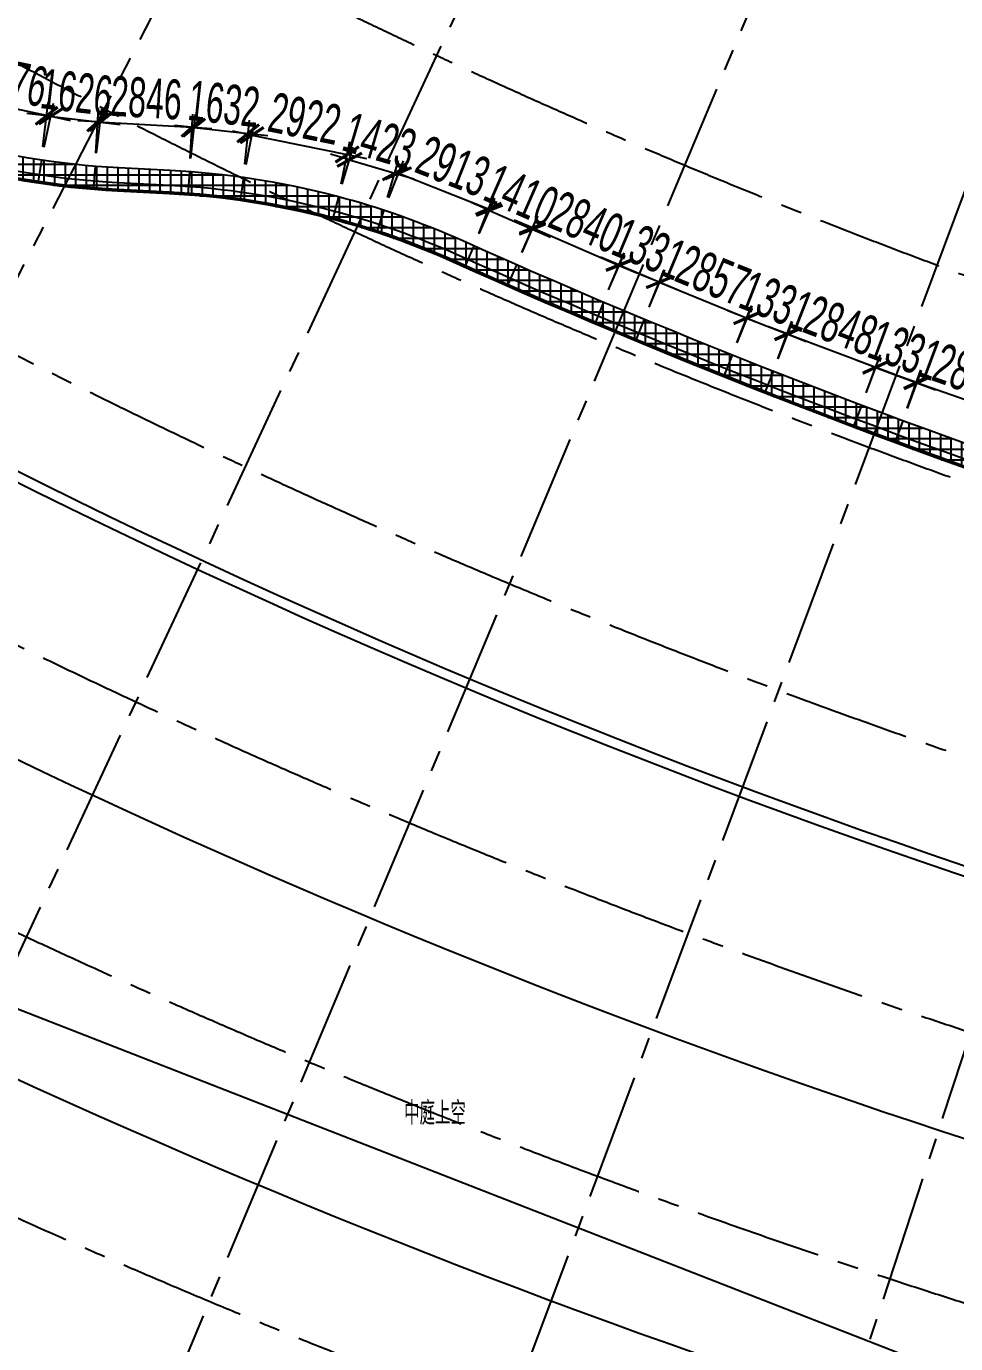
# Model space of a CAD drawing. Extents: x -668578 to 2331563, y -1202445 to 1620273.
# Drawn here: x 1339286 to 1367263, y 63750 to 103375 of the extents above; entities that cross this region are included whole.
import ezdxf

# ---------------------------------------------------------------- set-up
doc = ezdxf.new("R2010")
doc.units = 0
doc.linetypes.add('CENTER2', pattern=[28.575000000000003, 19.05, -3.175, 3.175, -3.175])
doc.layers.get('0').update_dxf_attribs({"color": 8})
doc.layers.get('Defpoints').update_dxf_attribs({"color": 8})
for name, color, linetype in [('#填充层', 8, 'Continuous'), ('#幕墙线-平面', 8, 'Continuous'), ('#标注', 8, 'Continuous'), ('#轴线', 8, 'CENTER2'), ('A-ROOF-DRAN', 8, 'Continuous'), ('dim', 8, 'Continuous'), ('WALL', 8, 'Continuous'), ('外轮廓', 8, 'Continuous'), ('建-文字', 8, 'Continuous'), ('建-符号', 8, 'Continuous')]:
    doc.layers.add(name, color=color, linetype=linetype)
doc.styles.add('JHZX', font='jrs.shx', dxfattribs={"width": 0.6, "bigfont": 'jhz.shx'})
doc.styles.add('XD2008', font='xd-hzs.shx', dxfattribs={"width": 0.7, "bigfont": 'xd-hztxt.shx'})
doc.dimstyles.new('JZBZ-400', dxfattribs={"dimscale": 400, "dimtxt": 3, "dimasz": 1.5, "dimexe": 1, "dimexo": 1, "dimgap": 0.5, "dimtad": 1, "dimdec": 0, "dimdsep": 46, "dimtxsty": 'JHZX', "dimblk1": 'ARCHTICK', "dimblk2": 'ARCHTICK', "dimsah": 1, "dimcen": 0, "dimclrd": 1, "dimclre": 1, "dimclrt": 2, "dimazin": 2, "dimtfac": 1, "dimtdec": 0, "dimtix": 1, "dimtmove": 0, "dimatfit": 3, "dimfxl": 0, "dimtolj": 1, "dimlwd": -1, "dimlwe": -1, "dimarcsym": 0})

# ---------------------------------------------------------------- blocks, each defined once
blk = doc.blocks.new('_ARCHTICK')
at = {"color": 0, "linetype": 'ByBlock', "const_width": 0.15}
blk.add_lwpolyline([(-0.5, -0.5), (0.5, 0.5)], dxfattribs=at)
blk = doc.blocks.new('*D2939')
at = {"layer": '#标注', "ltscale": 300, "transparency": 16777216}
for p, q in [((-1772.791618300945, -1481.365197545436), (-9341.748198340536, -7862.657879242006)), ((165913.7732030131, -92055.65823940704), (164727.0996400029, -101884.2800072265))]:
    blk.add_line(p, q, dxfattribs=at)
blk.add_arc((197092.1482162317, 166179.1797920645), 269610.2124900237, 220.1338192809485, 263.1156299250187, dxfattribs=at)
at = {"layer": 'Defpoints', "color": 0, "ltscale": 300, "transparency": 16777216}
for p in [(197092.1482162317, 166179.1797920645), (-1466.975190824596, -1223.535190204158), (40379.67516651106, -53208.30268940322), (165961.7196095993, -91658.54220838404)]:
    blk.add_point(p, dxfattribs=at)
at = {"layer": '#标注', "ltscale": 300, "transparency": 16777216, "xscale": 600, "yscale": 600, "zscale": 600}
for p, rotation in [((-9035.931770864163, -7604.827871900749), 130.1338192809485), ((164775.0460465892, -101487.1639762035), 353.1156299250187)]:
    blk.add_blockref('_ARCHTICK', p, dxfattribs=dict(at, rotation=rotation))
at = {"layer": '#标注', "ltscale": 300, "transparency": 16777216, "insert": (69341.55334645722, -70334.48968467087), "char_height": 1200, "attachment_point": 5, "rotation": 331.6247246029835, "style": 'JHZX'}
blk.add_mtext('\\A1;42.98°', dxfattribs=at)
blk = doc.blocks.new('*D3480')
at = {"layer": '#标注', "ltscale": 300, "transparency": 16777216}
for p, q in [((90579.48250301149, -27465.16811271209), (90859.60728981462, -26148.26273641952)), ((90776.38351602583, -26539.50921049482), (90189.51380491289, -26414.67354981163)), ((90776.38351602583, -26539.50921049482), (93491.54837987862, -27117.06397814514)), ((93294.64736686427, -28042.72288036241), (93574.7721536674, -26725.81750406984)), ((93491.54837987862, -27117.06397814514), (94078.41809099156, -27241.89963882833))]:
    blk.add_line(p, q, dxfattribs=at)
at = {"layer": 'Defpoints', "color": 0, "ltscale": 300, "transparency": 16777216}
for p in [(93491.54837987862, -27117.06397814514), (90496.2587292227, -27856.41458678739), (93211.42359307548, -28433.96935443771)]:
    blk.add_point(p, dxfattribs=at)
at = {"layer": '#标注', "ltscale": 300, "transparency": 16777216, "xscale": 600, "yscale": 600, "zscale": 600}
for p, rotation in [((90776.38351602583, -26539.50921049482), 347.9913456581043), ((93491.54837987862, -27117.06397814514), 167.9913456581043)]:
    blk.add_blockref('_ARCHTICK', p, dxfattribs=dict(at, rotation=rotation))
at = {"layer": '#标注', "ltscale": 300, "transparency": 16777216, "insert": (92300.4134955298, -26045.79364616939), "char_height": 1200, "attachment_point": 5, "rotation": 347.99134565810425, "style": 'JHZX'}
blk.add_mtext('\\A1;2776', dxfattribs=at)
blk = doc.blocks.new('*D3481')
at = {"layer": '#标注', "ltscale": 300, "transparency": 16777216}
for p, q in [((93257.59770040869, -28036.64335250481), (93412.3315379547, -26705.16602491408)), ((94872.67585881337, -28224.33505119778), (95027.40969635936, -26892.85772360705)), ((93366.1574306215, -27102.49202684698), (92770.16842772215, -27033.23086584719)), ((93366.1574306215, -27102.49202684698), (94981.23558902617, -27290.18372553995)), ((94981.23558902617, -27290.18372553995), (95577.22459192552, -27359.44488653974))]:
    blk.add_line(p, q, dxfattribs=at)
at = {"layer": 'Defpoints', "color": 0, "ltscale": 300, "transparency": 16777216}
for p in [(94981.23558902617, -27290.18372553995), (93211.42359307551, -28433.96935443771), (94826.50175148017, -28621.66105313068)]:
    blk.add_point(p, dxfattribs=at)
at = {"layer": '#标注', "ltscale": 300, "transparency": 16777216, "xscale": 600, "yscale": 600, "zscale": 600}
for p, rotation in [((93366.1574306215, -27102.49202684698), 353.3712687119079), ((94981.23558902617, -27290.18372553995), 173.3712687119079)]:
    blk.add_blockref('_ARCHTICK', p, dxfattribs=dict(at, rotation=rotation))
at = {"layer": '#标注', "ltscale": 300, "transparency": 16777216, "insert": (94266.04472449022, -26401.68587232766), "char_height": 1200, "attachment_point": 5, "rotation": 353.3712687119079, "style": 'JHZX'}
blk.add_mtext('\\A1;1626', dxfattribs=at)
blk = doc.blocks.new('*D3482')
at = {"layer": '#标注', "ltscale": 300, "transparency": 16777216}
for p, q in [((94849.18281791937, -28222.30460930489), (94925.05716277672, -26886.34853241473)), ((94902.37609633748, -27285.70497624051), (94303.34143059881, -27251.68337658167)), ((94902.37609633748, -27285.70497624051), (97743.41883523008, -27447.05927542299)), ((97690.22555681197, -28383.65890848737), (97766.09990166932, -27047.70283159721)), ((97743.41883523008, -27447.05927542299), (98342.45350096877, -27481.08087508184))]:
    blk.add_line(p, q, dxfattribs=at)
at = {"layer": 'Defpoints', "color": 0, "ltscale": 300, "transparency": 16777216}
for p in [(97743.41883523008, -27447.05927542299), (94826.50175148014, -28621.66105313068), (97667.54449037275, -28783.01535231316)]:
    blk.add_point(p, dxfattribs=at)
at = {"layer": '#标注', "ltscale": 300, "transparency": 16777216, "xscale": 600, "yscale": 600, "zscale": 600}
for p, rotation in [((94902.37609633748, -27285.70497624051), 356.7494330897165), ((97743.41883523008, -27447.05927542299), 176.7494330897164)]:
    blk.add_blockref('_ARCHTICK', p, dxfattribs=dict(at, rotation=rotation))
at = {"layer": '#标注', "ltscale": 300, "transparency": 16777216, "insert": (96368.25959866225, -26567.66923818018), "char_height": 1200, "attachment_point": 5, "rotation": 356.74943308971643, "style": 'JHZX'}
blk.add_mtext('\\A1;2846', dxfattribs=at)
blk = doc.blocks.new('*D3483')
at = {"layer": '#标注', "ltscale": 300, "transparency": 16777216}
for p, q in [((97710.43296516627, -28385.321275503), (97853.72227479772, -27056.63542260163)), ((99333.16359321619, -28560.32122067691), (99476.45290284764, -27231.63536777554)), ((97810.83380000421, -27454.32949941179), (97214.29268478898, -27389.99678722153)), ((97810.83380000421, -27454.32949941179), (99433.56442805413, -27629.3294445857)), ((99433.56442805413, -27629.3294445857), (100030.1055432694, -27693.66215677596))]:
    blk.add_line(p, q, dxfattribs=at)
at = {"layer": 'Defpoints', "color": 0, "ltscale": 300, "transparency": 16777216}
for p in [(99433.56442805413, -27629.3294445857), (97667.54449037276, -28783.01535231316), (99290.27511842268, -28958.01529748707)]:
    blk.add_point(p, dxfattribs=at)
at = {"layer": '#标注', "ltscale": 300, "transparency": 16777216, "xscale": 600, "yscale": 600, "zscale": 600}
for p, rotation in [((97810.83380000421, -27454.32949941179), 353.8448461996417), ((99433.56442805413, -27629.3294445857), 173.8448461996417)]:
    blk.add_blockref('_ARCHTICK', p, dxfattribs=dict(at, rotation=rotation))
at = {"layer": '#标注', "ltscale": 300, "transparency": 16777216, "insert": (98707.97606361618, -26746.44131837843), "char_height": 1200, "attachment_point": 5, "rotation": 353.84484619964167, "style": 'JHZX'}
blk.add_mtext('\\A1;1632', dxfattribs=at)
blk = doc.blocks.new('*D3484')
at = {"layer": '#标注', "ltscale": 300, "transparency": 16777216}
for p, q in [((99369.85479183635, -28566.01137457382), (99628.57305572071, -27291.58324460653)), ((99548.99338230706, -27683.58716751978), (98960.9874979372, -27564.21765739929)), ((99548.99338230706, -27683.58716751978), (102412.6549345123, -28264.93148009233)), ((102233.5163440416, -29147.35568714637), (102492.2346079259, -27872.92755717908)), ((102412.6549345123, -28264.93148009233), (103000.6608188822, -28384.30099021281))]:
    blk.add_line(p, q, dxfattribs=at)
at = {"layer": 'Defpoints', "color": 0, "ltscale": 300, "transparency": 16777216}
for p in [(102412.6549345123, -28264.93148009233), (99290.27511842268, -28958.01529748707), (102153.9366706279, -29539.35961005962)]:
    blk.add_point(p, dxfattribs=at)
at = {"layer": '#标注', "ltscale": 300, "transparency": 16777216, "xscale": 600, "yscale": 600, "zscale": 600}
for p, rotation in [((99548.99338230706, -27683.58716751978), 348.5244831220179), ((102412.6549345123, -28264.93148009233), 168.524483122018)]:
    blk.add_blockref('_ARCHTICK', p, dxfattribs=dict(at, rotation=rotation))
at = {"layer": '#标注', "ltscale": 300, "transparency": 16777216, "insert": (101139.983505237, -27190.25147797955), "char_height": 1200, "attachment_point": 5, "rotation": 348.52448312201795, "style": 'JHZX'}
blk.add_mtext('\\A1;2922', dxfattribs=at)
blk = doc.blocks.new('*D3485')
at = {"layer": '#标注', "ltscale": 300, "transparency": 16777216}
for p, q in [((102267.9408866435, -29155.75784049316), (102599.5376130067, -28040.05480044677)), ((102485.5806937265, -28423.47861367201), (101910.4449738887, -28252.5432347518)), ((102485.5806937265, -28423.47861367201), (103849.9570819778, -28828.98323957364)), ((103632.3172748948, -29561.26246639479), (103963.914001258, -28445.55942634841)), ((103849.9570819778, -28828.98323957364), (104425.0928018157, -28999.91861849385))]:
    blk.add_line(p, q, dxfattribs=at)
at = {"layer": 'Defpoints', "color": 0, "ltscale": 300, "transparency": 16777216}
for p in [(103849.9570819778, -28828.98323957364), (102153.9839673634, -29539.18165371839), (103518.3603556147, -29944.68627962003)]:
    blk.add_point(p, dxfattribs=at)
at = {"layer": '#标注', "ltscale": 300, "transparency": 16777216, "xscale": 600, "yscale": 600, "zscale": 600}
for p, rotation in [((102485.5806937265, -28423.47861367201), 343.4475891582737), ((103849.9570819778, -28828.98323957364), 163.4475891582737)]:
    blk.add_blockref('_ARCHTICK', p, dxfattribs=dict(at, rotation=rotation))
at = {"layer": '#标注', "ltscale": 300, "transparency": 16777216, "insert": (103395.6827264124, -27859.38330017235), "char_height": 1200, "attachment_point": 5, "rotation": 343.44758915827373, "style": 'JHZX'}
blk.add_mtext('\\A1;1423', dxfattribs=at)
blk = doc.blocks.new('*D3495')
at = {"layer": '#标注', "ltscale": 300, "transparency": 16777216}
for p, q in [((103665.350475048, -29572.47349320821), (104106.254505109, -28456.09163452089)), ((103959.3224491539, -28828.1278840085), (106669.0023144227, -29898.28928395912)), ((106375.0303403167, -30642.63489315883), (106815.9343703778, -29526.25303447151))]:
    blk.add_line(p, q, dxfattribs=at)
at = {"layer": 'Defpoints', "color": 0, "ltscale": 300, "transparency": 16777216}
for p in [(103518.4184190929, -29944.50974269582), (106669.0023144227, -29898.28928395912), (106228.0982843616, -31014.67114264645)]:
    blk.add_point(p, dxfattribs=at)
at = {"layer": '#标注', "ltscale": 300, "transparency": 16777216, "xscale": 600, "yscale": 600, "zscale": 600}
for p, rotation in [((103959.3224491539, -28828.1278840085), 158.4489459676486), ((106669.0023144227, -29898.28928395912), 338.4489459676486)]:
    blk.add_blockref('_ARCHTICK', p, dxfattribs=dict(at, rotation=rotation))
at = {"layer": '#标注', "ltscale": 300, "transparency": 16777216, "insert": (105608.0264936985, -28619.13608500858), "char_height": 1200, "attachment_point": 5, "rotation": 338.44894596764857, "style": 'JHZX'}
blk.add_mtext('\\A1;2913', dxfattribs=at)
blk = doc.blocks.new('*D3496')
at = {"layer": '#标注', "ltscale": 300, "transparency": 16777216}
for p, q in [((106696.5593014686, -29946.01838869115), (106147.0397149268, -29705.12790733714)), ((106388.7152126108, -30648.27260595048), (106857.1529557046, -29579.67199766331)), ((106696.5593014686, -29946.01838869115), (107987.5413254633, -30511.94049373667)), ((107679.6972366054, -31214.194710996), (108148.1349796993, -30145.59410270883)), ((107987.5413254633, -30511.94049373667), (108537.060912005, -30752.83097509069))]:
    blk.add_line(p, q, dxfattribs=at)
at = {"layer": 'Defpoints', "color": 0, "ltscale": 300, "transparency": 16777216}
for p in [(107987.5413254633, -30511.94049373667), (106228.1215583747, -31014.61899697832), (107519.1035823694, -31580.54110202384)]:
    blk.add_point(p, dxfattribs=at)
at = {"layer": '#标注', "ltscale": 300, "transparency": 16777216, "xscale": 600, "yscale": 600, "zscale": 600}
for p, rotation in [((106696.5593014686, -29946.01838869115), 336.329008202374), ((107987.5413254633, -30511.94049373667), 156.329008202374)]:
    blk.add_blockref('_ARCHTICK', p, dxfattribs=dict(at, rotation=rotation))
at = {"layer": '#标注', "ltscale": 300, "transparency": 16777216, "insert": (107663.237621938, -29496.28665915824), "char_height": 1200, "attachment_point": 5, "rotation": 336.329008202374, "style": 'JHZX'}
blk.add_mtext('\\A1;1410', dxfattribs=at)
blk = doc.blocks.new('*D3497')
at = {"layer": '#标注', "ltscale": 300, "transparency": 16777216}
for p, q in [((107677.6651498493, -31213.31061674476), (108155.3080213879, -30107.0840178723)), ((107996.746453908, -30474.31450315138), (107445.9007259893, -30236.4721519315)), ((107996.746453908, -30474.31450315138), (110604.1513565953, -31600.13119048534)), ((110285.0700525366, -32339.12730407871), (110762.7129240752, -31232.90070520626)), ((110604.1513565953, -31600.13119048534), (111154.9970845139, -31837.97354170522))]:
    blk.add_line(p, q, dxfattribs=at)
at = {"layer": 'Defpoints', "color": 0, "ltscale": 300, "transparency": 16777216}
for p in [(107519.1035823694, -31580.54110202384), (110604.1513565953, -31600.13119048534), (110126.5084850567, -32706.35778935779)]:
    blk.add_point(p, dxfattribs=at)
at = {"layer": '#标注', "ltscale": 300, "transparency": 16777216, "xscale": 600, "yscale": 600, "zscale": 600}
for p, rotation in [((107996.746453908, -30474.31450315138), 336.6464383196031), ((110604.1513565953, -31600.13119048534), 156.6464383196031)]:
    blk.add_blockref('_ARCHTICK', p, dxfattribs=dict(at, rotation=rotation))
at = {"layer": '#标注', "ltscale": 300, "transparency": 16777216, "insert": (109617.5720402115, -30302.76187626021), "char_height": 1200, "attachment_point": 5, "rotation": 336.6464383196031, "style": 'JHZX'}
blk.add_mtext('\\A1;2840', dxfattribs=at)
blk = doc.blocks.new('*D3498')
at = {"layer": '#标注', "ltscale": 300, "transparency": 16777216}
for p, q in [((110280.7488183358, -32338.84513957192), (110751.2501357291, -31219.09440784501)), ((110596.2994717462, -31587.86302328194), (110043.1465485908, -31355.43702730767)), ((110596.2994717462, -31587.86302328194), (111823.7898583957, -32103.63481752356)), ((111508.2392049853, -32854.61693381354), (111978.7405223785, -31734.86620208663)), ((111823.7898583957, -32103.63481752356), (112376.9427815511, -32336.06081349784))]:
    blk.add_line(p, q, dxfattribs=at)
at = {"layer": 'Defpoints', "color": 0, "ltscale": 300, "transparency": 16777216}
for p in [(111823.7898583957, -32103.63481752356), (110125.7981543529, -32707.61375500886), (111353.2885410024, -33223.38554925048)]:
    blk.add_point(p, dxfattribs=at)
at = {"layer": '#标注', "ltscale": 300, "transparency": 16777216, "xscale": 600, "yscale": 600, "zscale": 600}
for p, rotation in [((110596.2994717462, -31587.86302328194), 337.208634307305), ((111823.7898583957, -32103.63481752356), 157.208634307305)]:
    blk.add_blockref('_ARCHTICK', p, dxfattribs=dict(at, rotation=rotation))
at = {"layer": '#标注', "ltscale": 300, "transparency": 16777216, "insert": (111519.9459930366, -31108.21168952889), "char_height": 1200, "attachment_point": 5, "rotation": 337.20863430730503, "style": 'JHZX'}
blk.add_mtext('\\A1;1331', dxfattribs=at)
blk = doc.blocks.new('*D3499')
at = {"layer": '#标注', "ltscale": 300, "transparency": 16777216}
for p, q in [((111806.1866463887, -32109.32490367423), (111250.3608162391, -31883.36551232591)), ((111503.9281352346, -32852.83499581741), (111956.8262406209, -31738.77435024116)), ((111806.1866463887, -32109.32490367423), (114452.7225756216, -33185.218853385)), ((114150.4640644675, -33928.72894552818), (114603.3621698538, -32814.66829995193)), ((114452.7225756216, -33185.218853385), (115008.5484057712, -33411.17824473332))]:
    blk.add_line(p, q, dxfattribs=at)
at = {"layer": 'Defpoints', "color": 0, "ltscale": 300, "transparency": 16777216}
for p in [(111353.2885410024, -33223.38554925048), (114452.7225756216, -33185.218853385), (113999.8244702353, -34299.27949896124)]:
    blk.add_point(p, dxfattribs=at)
at = {"layer": '#标注', "ltscale": 300, "transparency": 16777216, "xscale": 600, "yscale": 600, "zscale": 600}
for p, rotation in [((111806.1866463887, -32109.32490367423), 337.8768255642811), ((114452.7225756216, -33185.218853385), 157.8768255642811)]:
    blk.add_blockref('_ARCHTICK', p, dxfattribs=dict(at, rotation=rotation))
at = {"layer": '#标注', "ltscale": 300, "transparency": 16777216, "insert": (113430.7337994696, -31906.17077166347), "char_height": 1200, "attachment_point": 5, "rotation": 337.8768255642811, "style": 'JHZX'}
blk.add_mtext('\\A1;2857', dxfattribs=at)
blk = doc.blocks.new('*D3500')
at = {"layer": '#标注', "ltscale": 300, "transparency": 16777216}
for p, q in [((114145.830528156, -33926.87886650953), (114582.5165563507, -32813.07471756956)), ((114436.5104984299, -33185.47535002128), (113877.9095497523, -32966.46626314014)), ((114436.5104984299, -33185.47535002128), (115675.8957895108, -33671.39761982075)), ((115385.215819237, -34412.801136309), (115821.9018474316, -33298.99698736903)), ((115675.8957895108, -33671.39761982075), (116234.4967381884, -33890.40670670188))]:
    blk.add_line(p, q, dxfattribs=at)
at = {"layer": 'Defpoints', "color": 0, "ltscale": 300, "transparency": 16777216}
for p in [(115675.8957895108, -33671.39761982075), (113999.8244702353, -34299.27949896125), (115239.2097613162, -34785.20176876072)]:
    blk.add_point(p, dxfattribs=at)
at = {"layer": '#标注', "ltscale": 300, "transparency": 16777216, "xscale": 600, "yscale": 600, "zscale": 600}
for p, rotation in [((114436.5104984299, -33185.47535002128), 338.5914852564129), ((115675.8957895108, -33671.39761982075), 158.5914852564129)]:
    blk.add_blockref('_ARCHTICK', p, dxfattribs=dict(at, rotation=rotation))
at = {"layer": '#标注', "ltscale": 300, "transparency": 16777216, "insert": (115348.2152598119, -32683.63522001757), "char_height": 1200, "attachment_point": 5, "rotation": 338.59148525641285, "style": 'JHZX'}
blk.add_mtext('\\A1;1331', dxfattribs=at)
blk = doc.blocks.new('*D3501')
at = {"layer": '#标注', "ltscale": 300, "transparency": 16777216}
for p, q in [((115380.1927575586, -34410.87063891641), (115805.0182114452, -33282.89495122027)), ((115664.0352152028, -33657.22608106457), (115102.5385204364, -33445.75158670095)), ((115664.0352152028, -33657.22608106457), (118329.1901193048, -34660.99385209322)), ((118045.3476616606, -35414.63840994507), (118470.1731155472, -34286.66272224892)), ((118329.1901193048, -34660.99385209322), (118890.6868140712, -34872.46834645684))]:
    blk.add_line(p, q, dxfattribs=at)
at = {"layer": 'Defpoints', "color": 0, "ltscale": 300, "transparency": 16777216}
for p in [(115239.2097613162, -34785.20176876071), (118329.1901193048, -34660.99385209322), (117904.3646654182, -35788.96953978937)]:
    blk.add_point(p, dxfattribs=at)
at = {"layer": '#标注', "ltscale": 300, "transparency": 16777216, "xscale": 600, "yscale": 600, "zscale": 600}
for p, rotation in [((115664.0352152028, -33657.22608106457), 339.3622999134923), ((118329.1901193048, -34660.99385209322), 159.3622999134923)]:
    blk.add_blockref('_ARCHTICK', p, dxfattribs=dict(at, rotation=rotation))
at = {"layer": '#标注', "ltscale": 300, "transparency": 16777216, "insert": (117278.5786597386, -33410.44770689029), "char_height": 1200, "attachment_point": 5, "rotation": 339.3622999134923, "style": 'JHZX'}
blk.add_mtext('\\A1;2848', dxfattribs=at)
blk = doc.blocks.new('*D3502')
at = {"layer": '#标注', "ltscale": 300, "transparency": 16777216}
for p, q in [((118320.6067946023, -34672.95075222607), (117758.4480061574, -34463.24262988905)), ((118035.9427354983, -35436.04185616795), (118460.4122094937, -34298.17822659611)), ((118320.6067946023, -34672.95075222607), (119567.8080325393, -35138.20760698)), ((119283.1439734353, -35901.29871092187), (119707.6134474307, -34763.43508135004)), ((119567.8080325393, -35138.20760698), (120129.9668209842, -35347.91572931702))]:
    blk.add_line(p, q, dxfattribs=at)
at = {"layer": 'Defpoints', "color": 0, "ltscale": 300, "transparency": 16777216}
for p in [(119567.8080325393, -35138.20760698), (117896.137320607, -35810.81438179791), (119143.3385585439, -36276.07123655183)]:
    blk.add_point(p, dxfattribs=at)
at = {"layer": '#标注', "ltscale": 300, "transparency": 16777216, "xscale": 600, "yscale": 600, "zscale": 600}
for p, rotation in [((118320.6067946023, -34672.95075222607), 339.5424362280861), ((119567.8080325393, -35138.20760698), 159.5424362280861)]:
    blk.add_blockref('_ARCHTICK', p, dxfattribs=dict(at, rotation=rotation))
at = {"layer": '#标注', "ltscale": 300, "transparency": 16777216, "insert": (119223.8182433535, -34156.03412834311), "char_height": 1200, "attachment_point": 5, "rotation": 339.54243622808616, "style": 'JHZX'}
blk.add_mtext('\\A1;1331', dxfattribs=at)
blk = doc.blocks.new('*D3503')
at = {"layer": '#标注', "ltscale": 300, "transparency": 16777216}
for p, q in [((119276.9047306372, -35899.0300217326), (119686.6864215447, -34742.26566943449)), ((119553.1202494514, -35119.30688425371), (118987.5584272226, -34918.95762611379)), ((119553.1202494514, -35119.30688425371), (122237.6704032375, -36070.30394701663)), ((121961.4548844233, -36850.02708449552), (122371.2365753308, -35693.26273219741)), ((122237.6704032375, -36070.30394701663), (122803.2322254663, -36270.65320515655))]:
    blk.add_line(p, q, dxfattribs=at)
at = {"layer": 'Defpoints', "color": 0, "ltscale": 300, "transparency": 16777216}
for p in [(119143.338558544, -36276.07123655181), (122237.6704032375, -36070.30394701663), (121827.88871233, -37227.06829931473)]:
    blk.add_point(p, dxfattribs=at)
at = {"layer": '#标注', "ltscale": 300, "transparency": 16777216, "xscale": 600, "yscale": 600, "zscale": 600}
for p, rotation in [((119553.1202494514, -35119.30688425371), 340.4934006862821), ((122237.6704032375, -36070.30394701663), 160.4934006862821)]:
    blk.add_blockref('_ARCHTICK', p, dxfattribs=dict(at, rotation=rotation))
at = {"layer": '#标注', "ltscale": 300, "transparency": 16777216, "insert": (121162.527670531, -34840.72298599675), "char_height": 1200, "attachment_point": 5, "rotation": 340.49340068628214, "style": 'JHZX'}
blk.add_mtext('\\A1;2848', dxfattribs=at)
blk = doc.blocks.new('DSGDFG')
at = {"layer": '#标注', "ltscale": 300}
blk.add_arc((197092.151355247, 166179.1920613433), 257800.0000000007, 220.1360728823768, 263.1156295571803, dxfattribs=at)
at = {"layer": '#轴线', "ltscale": 200}
for p, q in [((110342.1709069039, -2298.375858579064), (78196.41308945254, -64728.81003369228)), ((117060.0251590216, -5591.319891411345), (87404.40271762363, -69240.27674118406)), ((96783.91084498656, -73383.1030058295), (123902.6249000349, -8616.526471068151)), ((106320.1195375815, -77150.76251523872), (130859.3046354132, -11369.28023675107)), ((115997.9619056394, -80537.32965437206), (137919.2210288888, -13845.29048642633))]:
    blk.add_line(p, q, dxfattribs=at)
for radius in [206950.0000000004, 212800.0000000004, 220600.0000000004, 228400.0000000004, 236200.0000000004, 244000.0000000004, 251800.0000000004, 257800.0000000004]:
    blk.add_arc((197092.1513552468, 166179.1920613431), radius, 218.4388923744016, 265.1405841852512, dxfattribs=at)
at = {"layer": '#标注', "ltscale": 300}
dim = blk.add_angular_dim_3p(base=(40379.67516651106, -53208.30268940322), center=(197092.1482162317, 166179.1797920645), p1=(-1466.975190824596, -1223.535190204158), p2=(165961.7196095993, -91658.54220838402), dimstyle='JZBZ-400', override={"dimclrd": 256, "dimclre": 256, "dimclrt": 256}, dxfattribs=at)
dim.commit()
dim.dimension.update_dxf_attribs({"geometry": '*D2939', "text_midpoint": (69341.55334645722, -70334.48968467087)})
blk = doc.blocks.new('YD')
at = {"layer": '#填充层', "ltscale": 5}
h = blk.add_hatch(dxfattribs=at)
h.set_pattern_fill('ANTOTI', color=256, scale=200, angle=45)
h.set_pattern_definition([(90, (-1246529.603847814, -127785.1802290026), (-317.5, 0), []), (180, (-1246529.603847814, -127785.1802290026), (0, -317.5), [])])
edge = h.paths.add_edge_path(flags=16)
edge.add_line((40946.61178736039, 3516.753132369908), (14650.6208875638, -24603.83725053715))
edge.add_arc((16378.78789034067, -26208.63881676878), 2358.378522728337, 137.1197600460366, 226.7493288149773)
edge.add_arc((192511.3871524155, 162303.9342696447), 260349.9980364952, 226.942719458952, 258.857721494596)
edge.add_arc((142654.1230129132, -90833.15856356034), 2349.737284795294, 258.851344741472, 348.5969613650525)
edge.add_line((144957.4781065462, -91297.72354307515), (153512.7646732167, -48901.72757195419))
edge.add_arc((151209.198546927, -48436.88017569559), 2349.999999999591, 348.5912288879845, 438.9113926627434)
edge.add_arc((192511.3880817397, 162303.936087817), 212399.9999994909, 245.84810402458749, 258.91139266272387, ccw=False)
edge.add_arc((95848.02380310395, -53265.67333362541), 23850.00000003809, 65.84810402457559, 75.29128432602731)
edge.add_arc((95848.02380312094, -53265.67333355648), 23849.99999996711, 75.29128432602475, 87.1003230833718)
edge.add_line((97054.53110914351, -29446.20986103163), (95502.57456601877, -29367.59990786995))
edge.add_arc((96724.7589061493, -5245.38218900685), 24153.1596739949, 240.4825347756992, 267.0995131255706, ccw=False)
edge.add_arc((192530.9687866459, 162330.5021008409), 217182.779635163, 226.9475356490689, 240.26928657971712, ccw=False)
edge.add_arc((42662.87701633316, 1914.787702096684), 2347.734988445398, 46.89114117351777, 136.9728308339699)
edge = h.paths.add_edge_path()
edge.add_line((40435.11222210433, 3994.632086007958), (14138.55912524718, -24126.55950311759))
edge.add_arc((16378.78789034067, -26208.63881676871), 3058.378522728378, 137.0954674065431, 226.7728816427173)
edge.add_arc((192511.3871524166, 162303.9342696439), 261049.9980364946, 226.9424768230808, 258.8577214945957)
edge.add_arc((142654.1521201693, -90833.20216269807), 3049.700132403243, 258.8521134943776, 348.5977301179537)
edge.add_line((145643.6613679554, -91436.11621543068), (154198.9333065797, -49040.19275381848))
edge.add_arc((151209.1985469267, -48436.88017569555), 3049.999999999778, 348.591228887984, 438.9113926627389)
edge.add_arc((192511.3880817376, 162303.9360878159), 211699.9999994892, 245.8481040245878, 258.9113926627243, ccw=False)
edge.add_arc((95848.02380310395, -53265.67333362244), 24550.00000003527, 65.84810402457389, 75.29128432602548)
edge.add_arc((95848.02380312141, -53265.67333355657), 24549.99999996711, 75.29128432602585, 87.1003230833733)
edge.add_line((97089.94222504343, -28747.106111313), (95537.98568191892, -28668.49615815132))
edge.add_arc((96724.7528751751, -5245.402937542211), 23453.13864693452, 240.4856842433272, 267.09950110078705, ccw=False)
edge.add_arc((192530.9687866475, 162330.5021008404), 216482.7796351638, 226.9475356490685, 240.2689395590359, ccw=False)
edge.add_arc((42662.86121079116, 1915.249691227102), 3047.408193911487, 46.89794227433863, 136.9728721995045)
at = {"layer": '#幕墙线-平面'}
for points in [[(40435.11222210433, 3994.632086007958), (14138.55912524718, -24126.55950311759, 0.4125654795315113), (14284.12874364667, -28437.10964840582, 0.1401637349170872), (142064.5168714751, -93825.35877141323, 0.4129137640716636), (145643.6613679554, -91436.11621543068), (154198.9333065797, -49040.19275381848, 0.415851172573542), (151795.7954180853, -45443.82085273754, -0.05706115868157192), (105892.8305461719, -30864.68323282224, 0.0412269805762971), (102081.3935101812, -29520.19793099842, 0.0515723014490322), (97089.94222504343, -28747.106111313), (95537.98568191892, -28668.49615815132, -0.1166494918624815), (85170.77498157625, -25655.08954039252, -0.05819113912414546), (44745.15521857492, 4140.277413631193, 0.4145966523742453)], [(40946.61178736039, 3516.753132369908), (14650.6208875638, -24603.83725053715, 0.4123212013457855), (14762.84691924974, -27926.3943390757, 0.1401626554194798), (142199.7890778044, -93138.55353687094, 0.4129137640716747), (144957.4781065462, -91297.72354307515), (153512.7646732167, -48901.72757195418, 0.4158511725735675), (151661.1666279833, -46130.75250062982, -0.05706115868157139), (105606.4205779387, -31503.40800147968, 0.0412269805762976), (101903.6599543788, -30197.25832944296, 0.05157230144903052), (97054.53110914351, -29446.20986103163), (95502.57456601877, -29367.59990786995, -0.1166634742026788), (84824.76658793679, -26263.59583964749, -0.0581926584149159), (44267.28778878669, 3628.767179571776, 0.4146312175975629)]]:
    blk.add_lwpolyline(points, format="xyb", close=True, dxfattribs=at)
at = {"layer": '#幕墙线-平面', "ltscale": 300}
for points in [[(93211.42359307548, -28433.96935443771), (93106.57322713896, -29125.99890277069)], [(94826.50175148016, -28621.66105313068), (94769.85049278731, -29319.2986824414)], [(97667.54449037276, -28783.01535231316), (97615.65130952699, -29481.26682431124)], [(99290.2751184227, -28958.01529748707), (99192.10088080587, -29651.27839112924)], [(102153.9839673634, -29539.18165371839), (101974.1346744057, -30215.87364698308)], [(103518.4184190929, -29944.50974269582), (103299.654221735, -30609.64314062933)], [(106228.1215583747, -31014.61899697832), (105942.7969009969, -31653.89185621102)], [(107517.0251036393, -31585.28252960496), (107236.1576826202, -32225.99754749994)], [(110126.5084850567, -32706.35778935779), (109866.9048264446, -33356.43927689233)], [(111353.2885410024, -33223.38554925048), (111097.7779396411, -33875.08665604085)], [(113999.8244702353, -34299.27949896124), (113740.2208116231, -34949.36098649578)], [(115237.6819273457, -34789.09863677413), (114982.1713259844, -35440.79974356449)], [(117896.137320607, -35810.81438179791), (117649.4170771828, -36465.89385902534)], [(119143.3385585439, -36276.07123655184), (118900.7422681975, -36932.68911622769)]]:
    blk.add_lwpolyline(points, dxfattribs=at)
at = {"layer": '#标注', "ltscale": 300}
for p1, p2, distance, picture, middle in [((90496.2587292227, -27856.41458678739), (93211.42359307548, -28433.96935443771), 1346.3690676370218, '*D3480', (92300.4134955298, -26045.79364616939)), ((93211.42359307548, -28433.96935443771), (94826.50175148016, -28621.66105313068), 1340.438150147131, '*D3481', (94266.04472449022, -26401.68587232766)), ((94826.50175148016, -28621.66105313068), (97667.54449037276, -28783.01535231316), 1338.1089475776241, '*D3482', (96368.25959866225, -26567.66923818018)), ((97667.54449037276, -28783.01535231316), (99290.2751184227, -28958.01529748707), 1336.3898839615983, '*D3483', (98707.97606361618, -26746.44131837843)), ((99290.2751184227, -28958.01529748707), (102153.9366706279, -29539.35961005962), 1300.4238534106025, '*D3484', (101139.983505237, -27190.25147797955)), ((102153.9839673634, -29539.18165371839), (103518.3603556147, -29944.68627962003), 1163.9371385532293, '*D3485', (103395.6827264124, -27859.38330017235)), ((103518.4184190929, -29944.50974269582), (106228.0982843617, -31014.67114264645), 1200.2936382944874, '*D3495', (105608.0264936985, -28619.13608500858)), ((106228.1215583747, -31014.61899697832), (107519.1035823694, -31580.54110202384), 1166.7652631042022, '*D3496', (107663.237621938, -29496.28665915824)), ((107519.1035823694, -31580.54110202384), (110126.5084850567, -32706.35778935779), 1204.93983284833, '*D3497', (109617.5720402115, -30302.76187626021)), ((110125.7981543529, -32707.61375500886), (111353.2885410024, -33223.38554925048), 1214.583546270819, '*D3498', (111519.9459930366, -31108.21168952889)), ((111353.2885410024, -33223.38554925048), (113999.8244702353, -34299.27949896124), 1202.6004390005253, '*D3499', (113430.7337994696, -31906.17077166347)), ((113999.8244702353, -34299.27949896124), (115239.2097613162, -34785.20176876071), 1196.3504375458856, '*D3500', (115348.2152598119, -32683.63522001757)), ((115239.2097613162, -34785.20176876071), (117904.3646654182, -35788.96953978937), 1205.323947452947, '*D3501', (117278.5786597386, -33410.44770689029)), ((117896.137320607, -35810.81438179791), (119143.3385585439, -36276.07123655184), 1214.4578929943723, '*D3502', (119223.8182433535, -34156.03412834311)), ((119143.3385585439, -36276.07123655181), (121827.88871233, -37227.06829931473), 1227.202021246153, '*D3503', (121162.527670531, -34840.72298599675))]:
    dim = blk.add_aligned_dim(p1=p1, p2=p2, distance=distance, dimstyle='JZBZ-400', override={"dimclrd": 256, "dimclre": 256, "dimclrt": 256}, dxfattribs=at)
    dim.commit()
    dim.dimension.update_dxf_attribs({"geometry": picture, "text_midpoint": middle})

msp = doc.modelspace()

# ---------------------------------------------------------------- linework, layer by layer
at = {"layer": 'A-ROOF-DRAN'}
for radius, start, end in [(248700.0000000004, 226.4596543510596, 256.4902948013072), (248400.0000000004, 226.4590978572969, 256.4212915874583), (223700.0000000004, 238.2314232894801, 256.5083175125836), (224000.0000000004, 238.2314232894801, 256.4313417375274)]:
    msp.add_arc((1439040.991930386, 290089.1163168355), radius, start, end, dxfattribs=at)
at = {"layer": 'WALL'}
for points in [[(1287293.533937171, 131472.600906686), (1260997.333741212, 103351.7867051869, 0.4124196948266817), (1261121.467882162, 99676.39887791823, 0.1401630578287699), (1388681.081423358, 34401.33910836661, 0.4129137640716697), (1391732.147404863, 36438.03073151477), (1400287.428747232, 78834.0008063826, 0.4158511725735574), (1398238.852186548, 81899.76045976285, -0.05706115868157187), (1352238.313700121, 96509.88821632913, 0.04122698057629684), (1348496.740072122, 97829.72918471842, 0.05157230144903188), (1343596.781784064, 98588.65027858477), (1342044.82524094, 98667.26023174645, -0.1166585536428343), (1331477.946571351, 101738.907090422, -0.05819211921334685), (1290967.558575811, 131596.6296350241, 0.4146172761597979), (1287293.533937171, 131472.600906686)], [(1287439.678965651, 131336.0665176204), (1261143.645352062, 103215.4304571399, 0.4123421222924744), (1261258.252972438, 99822.30962520637, 0.1401627375944511), (1388719.730625166, 34597.56917537874, 0.4129137640717036), (1391536.095044461, 36477.57149504495), (1400091.380566271, 78873.56228691523, 0.4158511725735515), (1398200.386817947, 81703.49427465102, -0.05706115868157177), (1352156.482280626, 96327.39542528414, 0.04122698057629631), (1348445.959056179, 97636.28335659145, 0.05157230144903263), (1343586.664322379, 98388.90635009375), (1342034.707779254, 98467.51630325543, -0.116662496444477), (1331379.085812467, 101565.048844041, -0.0581925508730058), (1290831.025024443, 131450.4838538641, 0.4146282557356435)]]:
    msp.add_lwpolyline(points, format="xyb", close=True, dxfattribs=at)
at = {"layer": '外轮廓'}
msp.add_lwpolyline([(1325544.781521645, 88319.09809058052), (1321259.904594073, 80747.57011117876, 0.06532838853897718), (1379263.261267102, 57446.3366811962), (1381319.648258702, 65900.58742965639, -0.06519132091322977), (1325545.079409047, 88319.62446806984)], format="xyb", close=True, dxfattribs=at)
at = {"layer": '建-符号'}
msp.add_lwpolyline([(1321259.904594073, 80747.57011117865), (1376877.649688699, 59053.46764433276), (1381319.648258702, 65900.58742965627)], dxfattribs=at)

# ---------------------------------------------------------------- block references
at = {"layer": '#标注'}
msp.add_blockref('DSGDFG', (1241948.888846766, 123909.9834137514), dxfattribs=at)
at = {"layer": 'dim'}
msp.add_blockref('YD', (1246529.603847814, 127785.1802290026), dxfattribs=at)

# ---------------------------------------------------------------- texts
at = {"layer": '建-文字', "style": 'XD2008', "width": 0.7}
msp.add_text('中庭上空', height=700, dxfattribs=at).set_placement((1350658.149688708, 70333.46764435255))

doc.saveas('drawing.dxf')
